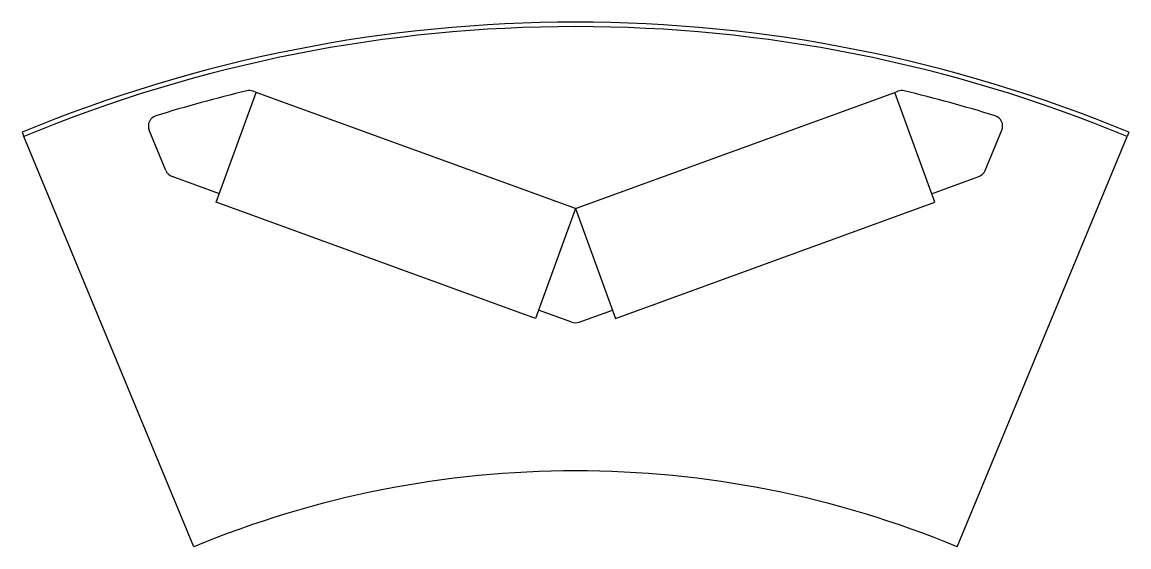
# Model space of a CAD drawing. Header units: millimetres. Extents: x -30.8 to 30.8, y 51.3 to 80.4.
import ezdxf

# ---------------------------------------------------------------- set-up
doc = ezdxf.new("R2010")
doc.units = ezdxf.units.MM
doc.layers.add('ROTOR', color=143, linetype='Continuous')

msp = doc.modelspace()

# ---------------------------------------------------------------- linework, layer by layer
at = {"layer": 'ROTOR'}
for p, q in [((-19.983, 70.436), (-17.76, 76.544)), ((-17.76, 76.544), (-17.939, 76.609)), ((0, 70.08), (-17.76, 76.544)), ((0, 70.08), (17.76, 76.544)), ((17.76, 76.544), (17.939, 76.609)), ((19.983, 70.436), (17.76, 76.544)), ((-30.787, 74.326), (-30.691, 74.095)), ((-21.239, 51.275), (-30.691, 74.095)), ((-22.788, 72.196), (-23.717, 74.44)), ((21.239, 51.275), (30.691, 74.095)), ((22.788, 72.196), (23.717, 74.44)), ((30.787, 74.326), (30.691, 74.095)), ((-19.812, 70.906), (-22.439, 71.862)), ((19.812, 70.906), (22.439, 71.862)), ((-2.223, 63.972), (-19.983, 70.436)), ((2.223, 63.972), (19.983, 70.436)), ((0, 70.08), (-2.223, 63.972)), ((0, 70.08), (2.223, 63.972)), ((-0.205, 63.77), (-2.052, 64.442)), ((0.205, 63.77), (2.052, 64.442))]:
    msp.add_line(p, q, dxfattribs=at)
for centre, radius, start, end in [((0, 0), 80.45, 67.5, 112.5), ((0, 0), 80.2, 67.5, 112.5), ((0, 0), 78.78, 103.41963, 107.23425), ((-18.144, 76.045), 0.6, 70, 103.41963), ((18.144, 76.045), 0.6, 76.58037, 110), ((0, 0), 78.78, 72.76575, 76.58037), ((-23.163, 74.67), 0.6, 107.23425, 202.5), ((23.163, 74.67), 0.6, 337.5, 72.76575), ((-22.234, 72.426), 0.6, 202.5, 250), ((22.234, 72.426), 0.6, 290, 337.5), ((0, 64.333), 0.6, 250, 290), ((0, 0), 55.5, 67.5, 112.5)]:
    msp.add_arc(centre, radius, start, end, dxfattribs=at)

doc.saveas('drawing.dxf')
